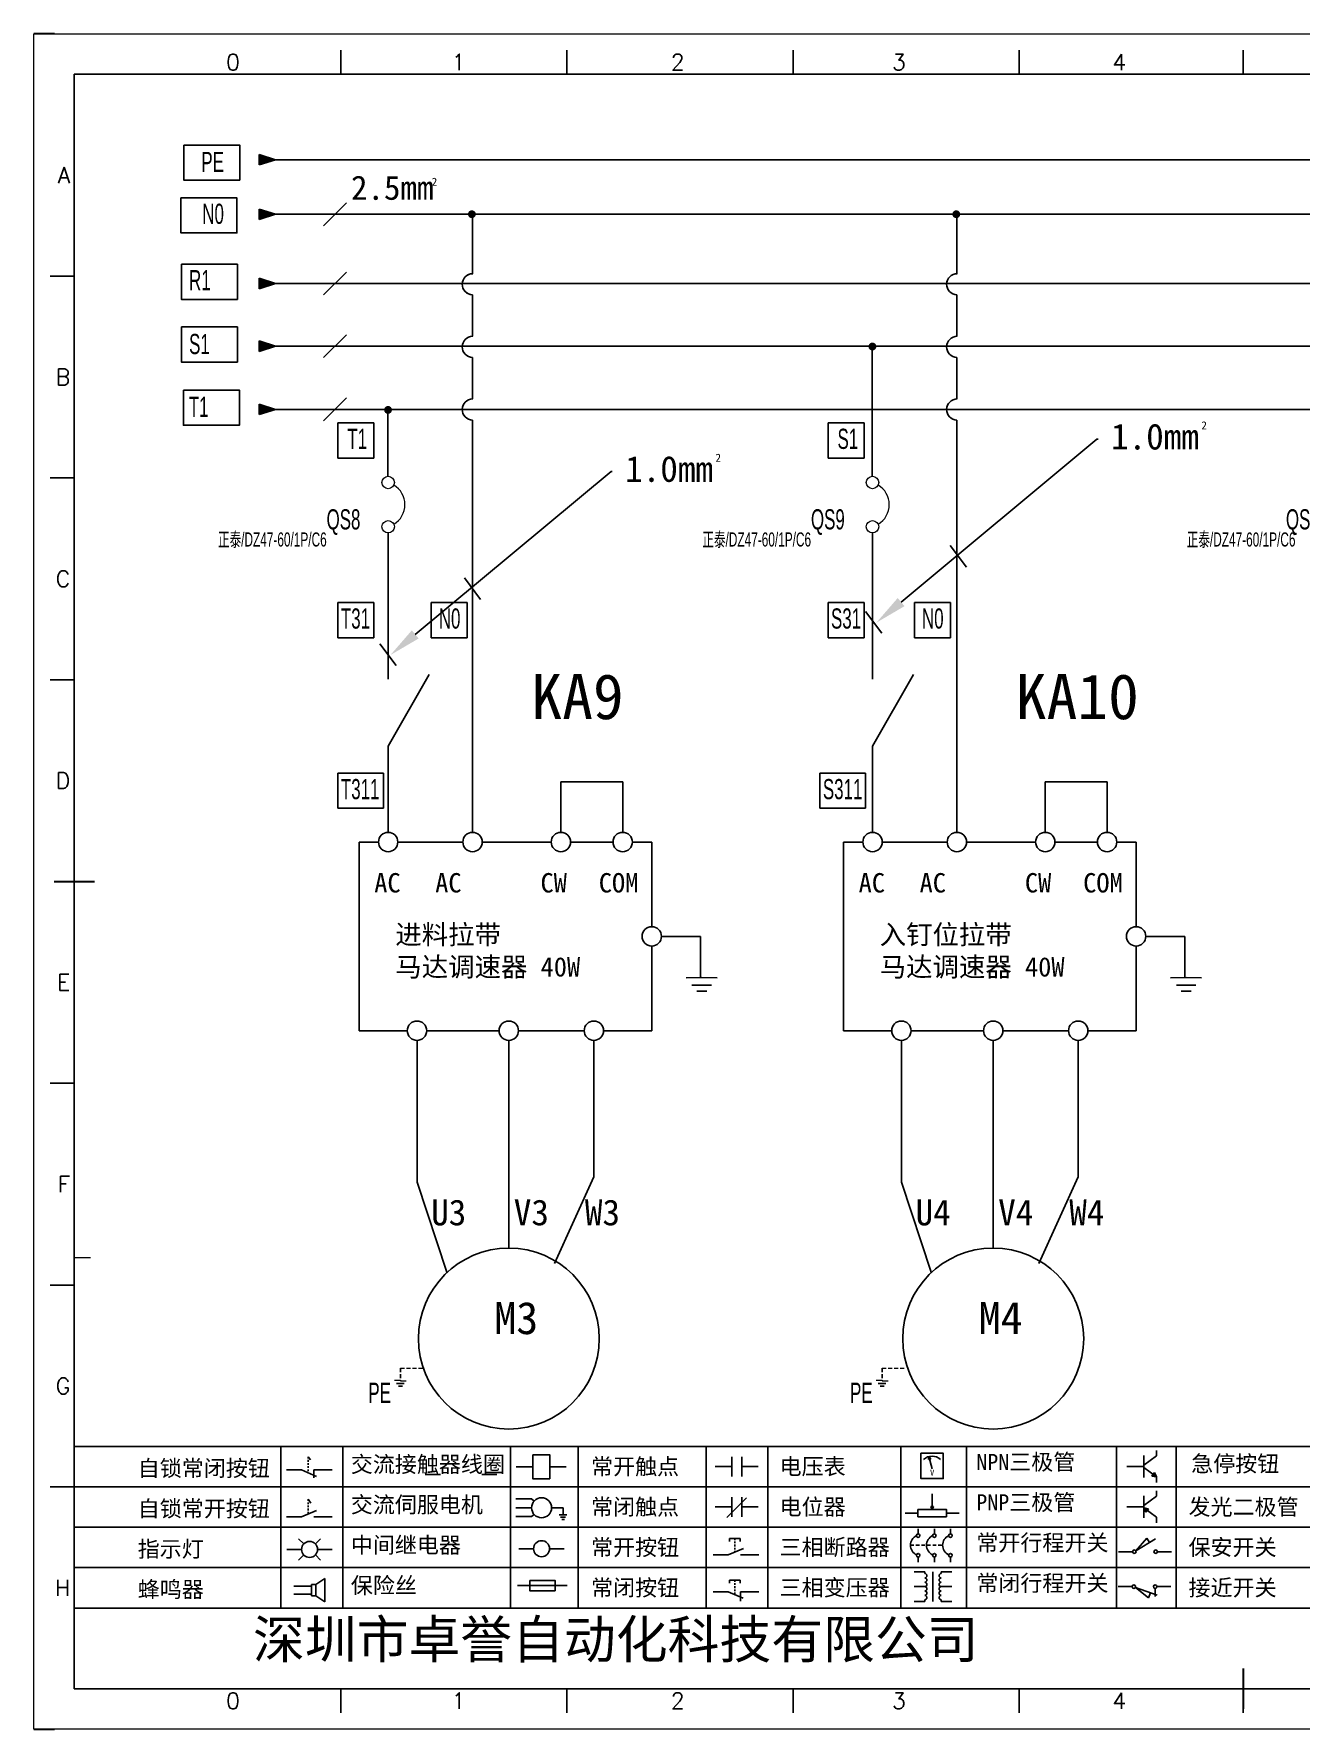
# Model space of a CAD drawing. Header units: millimetres. Extents: x 175 to 4940, y -2082 to 1907.
# Drawn here: x 1312.4 to 1469.4, y 660.5 to 870.5 of the extents above; entities that cross this region are included whole.
import ezdxf
from ezdxf import colors
from ezdxf.entities.mleader import LeaderData, LeaderLine
from ezdxf.enums import TextEntityAlignment as Align
from ezdxf.lldxf.tags import DXFTag
from ezdxf.math import Vec2, Vec3

# ---------------------------------------------------------------- set-up
doc = ezdxf.new("R2010")
doc.units = ezdxf.units.MM
doc.linetypes.add('DASHED', pattern=[0.75, 0.5, -0.25])
doc.layers.add('AE_BOR', color=1, linetype='Continuous')
doc.layers.add('MISC', color=2, linetype='Continuous')
doc.layers.add('Dimension', color=3, linetype='Continuous', lineweight=13)
doc.styles.get("Standard").update_dxf_attribs({"font": ''})
doc.styles.add('WD', font='romans.shx', dxfattribs={"width": 0.8, "bigfont": 'gbcbig.shx'})
doc.styles.add('样式 8', font='arial.ttf', dxfattribs={"width": 0.6, "height": 2.5})
doc.styles.add('汉字', font='')
doc.styles.get('Standard').set_extended_font_data('SimSun')
doc.styles.get('汉字').set_extended_font_data('新宋体')
tags = doc.linetypes.add('HIDDEN2', pattern=[4.7625, 3.175, -1.5875]).pattern_tags.tags
tags[6:7] = [DXFTag(74, 4), DXFTag(75, 0), DXFTag(340, '0'), DXFTag(46, 1.0), DXFTag(50, 0.0), DXFTag(44, 0.0), DXFTag(45, 0.0)]
tags[4:5] = [DXFTag(74, 4), DXFTag(75, 0), DXFTag(340, '0'), DXFTag(46, 1.0), DXFTag(50, 0.0), DXFTag(44, 0.0), DXFTag(45, 0.0)]

# ---------------------------------------------------------------- blocks, each defined once
blk = doc.blocks.new('*U4')
at = {"linetype": 'ByBlock'}
for p, q in [((-1909.23, -780.45), (-1909.23, -780.67)), ((-1909.23, -780.45), (-1908.92, -780.84)), ((-1909.23, -780.84), (-1909.23, -781.05)), ((-1911.92, -782.07), (-1910.06, -782.07)), ((-1910.06, -782.07), (-1908.18, -782.88)), ((-1909.23, -781.23), (-1909.23, -781.44)), ((-1909.23, -781.61), (-1909.23, -781.83)), ((-1909.23, -782), (-1909.23, -782.21)), ((-1909.23, -782.38), (-1909.23, -782.43)), ((-1908.52, -783.07), (-1908.52, -782.07)), ((-1906.25, -782.07), (-1908.52, -782.07))]:
    blk.add_line(p, q, dxfattribs=at)
blk = doc.blocks.new('*U6')
at = {"linetype": 'ByBlock'}
for p, q in [((-1908.88, -791.17), (-1909.23, -790.71)), ((-1909.23, -790.71), (-1909.23, -790.92)), ((-1909.23, -791.09), (-1909.23, -791.31)), ((-1909.23, -791.48), (-1909.23, -791.69)), ((-1911.92, -792.89), (-1910.06, -792.89)), ((-1910.06, -792.89), (-1908.18, -792.08)), ((-1909.23, -791.86), (-1909.23, -792.08)), ((-1909.23, -792.25), (-1909.23, -792.47)), ((-1906.25, -792.89), (-1908.52, -792.89))]:
    blk.add_line(p, q, dxfattribs=at)
blk = doc.blocks.new('蜂鸣器')
at = {"linetype": 'ByBlock'}
for p, q in [((-1907.17, -795.53), (-1908.25, -796.26)), ((-1907.17, -795.53), (-1907.17, -798.41)), ((-1908.8, -796.48), (-1911.01, -796.48)), ((-1908.8, -797.46), (-1911.01, -797.46)), ((-1908.25, -796.26), (-1908.8, -796.26)), ((-1908.8, -797.68), (-1908.8, -796.26)), ((-1908.25, -797.68), (-1908.8, -797.68)), ((-1908.25, -797.68), (-1908.25, -796.26)), ((-1907.17, -798.41), (-1908.25, -797.68))]:
    blk.add_line(p, q, dxfattribs=at)
blk = doc.blocks.new('指示灯')
at = {"linetype": 'ByBlock'}
for p, q in [((-1854.25, -776.92), (-1856.06, -776.92)), ((-1854.62, -775.59), (-1853.97, -776.23)), ((-1851.9, -775.59), (-1852.54, -776.23)), ((-1852.26, -776.92), (-1850.45, -776.92)), ((-1854.62, -778.25), (-1853.97, -777.61)), ((-1851.9, -778.25), (-1852.54, -777.61))]:
    blk.add_line(p, q, dxfattribs=at)
blk.add_circle((-1853.26, -776.92), 0.992, dxfattribs=at)
blk = doc.blocks.new('交流接触器线圈')
at = {"linetype": 'ByBlock'}
for p, q in [((-1880.82, -781.77), (-1882.87, -781.77)), ((-1878.72, -781.77), (-1876.67, -781.77))]:
    blk.add_line(p, q, dxfattribs=at)
blk.add_lwpolyline([(-1880.82, -780.28), (-1878.72, -780.28), (-1878.72, -783.26), (-1880.82, -783.26)], close=True, dxfattribs=at)
blk = doc.blocks.new('交流伺服电机')
at = {"linetype": 'ByBlock'}
for p, q in [((-1880.97, -785.75), (-1882.94, -785.75)), ((-1880.97, -786.85), (-1882.94, -786.85)), ((-1880.97, -785.75), (-1880.65, -786.03)), ((-1878.49, -786.85), (-1877.07, -786.85)), ((-1877.07, -786.85), (-1877.07, -787.72)), ((-1880.97, -787.94), (-1882.94, -787.94)), ((-1880.97, -787.94), (-1880.65, -787.67)), ((-1877.54, -787.72), (-1876.59, -787.72)), ((-1877.38, -788.01), (-1876.75, -788.01)), ((-1877.23, -788.29), (-1876.9, -788.29))]:
    blk.add_line(p, q, dxfattribs=at)
blk.add_circle((-1879.73, -786.85), 1.24, dxfattribs=at)
blk = doc.blocks.new('中间继电器')
at = {"linetype": 'ByBlock'}
for p, q in [((-1880.72, -791.92), (-1882.54, -791.92)), ((-1878.74, -791.92), (-1876.92, -791.92))]:
    blk.add_line(p, q, dxfattribs=at)
blk.add_circle((-1879.73, -791.92), 0.992, dxfattribs=at)
blk = doc.blocks.new('保险丝')
at = {"linetype": 'ByBlock'}
blk.add_line((-1882.72, -796.49), (-1876.55, -796.49), dxfattribs=at)
blk.add_lwpolyline([(-1881.2, -795.86), (-1878.06, -795.86), (-1878.06, -797.12), (-1881.2, -797.12)], close=True, dxfattribs=at)
blk = doc.blocks.new('常开按钮')
at = {"linetype": 'ByBlock'}
for p, q in [((-1910.06, -787.73), (-1908.18, -786.93)), ((-1909.9, -785.68), (-1908.56, -785.68)), ((-1909.9, -785.68), (-1909.9, -786.07)), ((-1909.23, -785.68), (-1909.23, -785.89)), ((-1909.23, -786.06), (-1909.23, -786.28)), ((-1909.23, -786.45), (-1909.23, -786.67)), ((-1909.23, -786.84), (-1909.23, -787.05)), ((-1909.23, -787.22), (-1909.23, -787.38)), ((-1908.56, -785.68), (-1908.56, -786.07)), ((-1911.92, -787.73), (-1910.06, -787.73)), ((-1906.25, -787.73), (-1908.52, -787.73))]:
    blk.add_line(p, q, dxfattribs=at)
blk = doc.blocks.new('常开触点')
at = {"linetype": 'ByBlock'}
for p, q in [((-1853.82, -782.99), (-1853.82, -780.56)), ((-1852.6, -782.99), (-1852.6, -780.56)), ((-1853.82, -781.77), (-1855.88, -781.77)), ((-1852.6, -781.77), (-1850.55, -781.77))]:
    blk.add_line(p, q, dxfattribs=at)
blk = doc.blocks.new('常闭触点')
at = {"linetype": 'ByBlock'}
for p, q in [((-1853.82, -786.77), (-1855.88, -786.77)), ((-1852.01, -785.66), (-1854.43, -788.1)), ((-1853.82, -787.99), (-1853.82, -785.56)), ((-1852.6, -787.99), (-1852.6, -785.56)), ((-1852.6, -786.77), (-1850.55, -786.77))]:
    blk.add_line(p, q, dxfattribs=at)
blk = doc.blocks.new('常闭按钮')
at = {"linetype": 'ByBlock'}
for p, q in [((-1854.11, -790.83), (-1852.77, -790.83)), ((-1854.11, -790.83), (-1854.11, -791.22)), ((-1853.44, -790.83), (-1853.44, -791.04)), ((-1853.44, -791.21), (-1853.44, -791.43)), ((-1853.44, -791.6), (-1853.44, -791.82)), ((-1852.77, -790.83), (-1852.77, -791.22)), ((-1856.13, -792.28), (-1854.28, -792.28)), ((-1854.28, -792.28), (-1852.4, -793.09)), ((-1853.44, -791.99), (-1853.44, -792.2)), ((-1853.44, -792.37), (-1853.44, -792.53)), ((-1850.47, -792.28), (-1852.73, -792.28)), ((-1852.73, -792.28), (-1852.73, -793.43))]:
    blk.add_line(p, q, dxfattribs=at)
blk = doc.blocks.new('电压表')
at = {"linetype": 'ByBlock'}
for p, q in [((-1814.84, -780.75), (-1814.91, -781.13)), ((-1814.6, -781.05), (-1814.91, -781.13)), ((-1814.84, -780.75), (-1814.46, -782.26)), ((-1814.84, -780.75), (-1814.6, -781.05))]:
    blk.add_line(p, q, dxfattribs=at)
blk.add_lwpolyline([(-1815.84, -780.34), (-1813.07, -780.34), (-1813.07, -783.49), (-1815.84, -783.49)], close=True, dxfattribs=at)
blk.add_arc((-1814.46, -782.26), 1.56, 46.8313, 133.1687, dxfattribs=at)
at = {"linetype": 'ByBlock', "insert": (-1814.7, -782.39), "char_height": 0.75, "width": 0.6768, "attachment_point": 1}
blk.add_mtext('V', dxfattribs=at)
blk = doc.blocks.new('电位器')
at = {"linetype": 'ByBlock'}
for p, q in [((-1814.45, -787.3), (-1814.45, -785.39)), ((-1814.45, -787.3), (-1814.62, -786.96)), ((-1814.62, -786.96), (-1814.27, -786.96)), ((-1814.45, -787.3), (-1814.27, -786.96)), ((-1816.21, -787.75), (-1817.79, -787.75)), ((-1812.68, -787.75), (-1811.1, -787.75))]:
    blk.add_line(p, q, dxfattribs=at)
blk.add_lwpolyline([(-1816.21, -787.3), (-1812.68, -787.3), (-1812.68, -788.2), (-1816.21, -788.2)], close=True, dxfattribs=at)
blk = doc.blocks.new('三相断路器')
at = {"linetype": 'ByBlock'}
for p, q in [((-1816.17, -790.33), (-1816.17, -789.7)), ((-1814.17, -790.33), (-1814.17, -789.7)), ((-1812.18, -790.33), (-1812.18, -789.7)), ((-1817.14, -791.74), (-1816.72, -791.74)), ((-1816.45, -791.74), (-1816.03, -791.74)), ((-1816.17, -793.19), (-1816.17, -793.83)), ((-1815.76, -791.74), (-1815.34, -791.74)), ((-1815.07, -791.74), (-1814.65, -791.74)), ((-1814.38, -791.74), (-1813.96, -791.74)), ((-1814.17, -793.19), (-1814.17, -793.83)), ((-1813.69, -791.74), (-1813.27, -791.74)), ((-1812.18, -793.19), (-1812.18, -793.83))]:
    blk.add_line(p, q, dxfattribs=at)
for centre in [(-1816.17, -790.55), (-1814.17, -790.55), (-1812.18, -790.55), (-1816.17, -792.98), (-1814.17, -792.98), (-1812.18, -792.98)]:
    blk.add_circle(centre, 0.219, dxfattribs=at)
for centre in [(-1815.81, -791.74), (-1813.82, -791.74), (-1811.83, -791.74)]:
    blk.add_arc(centre, 1.32, 115.5791, 244.4209, dxfattribs=at)
blk = doc.blocks.new('三相变压器')
at = {"linetype": 'ByBlock'}
for p, q in [((-1816.69, -795.03), (-1815.37, -795.03)), ((-1815.37, -795.03), (-1815.37, -795.24)), ((-1814.34, -798.7), (-1814.34, -795.04)), ((-1812, -795.03), (-1813.32, -795.03)), ((-1813.32, -795.03), (-1813.32, -795.24)), ((-1816.69, -796.87), (-1815.37, -796.87)), ((-1812, -796.87), (-1813.32, -796.87)), ((-1816.69, -798.71), (-1815.37, -798.71)), ((-1815.37, -798.71), (-1815.37, -798.5)), ((-1813.32, -798.71), (-1813.32, -798.5)), ((-1812, -798.71), (-1813.32, -798.71))]:
    blk.add_line(p, q, dxfattribs=at)
for centre, start, end in [((-1815.37, -795.51), 270, 90), ((-1815.37, -796.06), 270, 90), ((-1813.32, -795.51), 90, 270), ((-1813.32, -796.06), 90, 270), ((-1815.37, -796.6), 270, 90), ((-1815.37, -797.14), 270, 90), ((-1815.37, -797.68), 270, 90), ((-1815.37, -798.23), 270, 90), ((-1813.32, -796.6), 90, 270), ((-1813.32, -797.14), 90, 270), ((-1813.32, -797.68), 90, 270), ((-1813.32, -798.23), 90, 270)]:
    blk.add_arc(centre, 0.271, start, end, dxfattribs=at)
blk = doc.blocks.new('NPN三极管')
at = {"linetype": 'ByBlock'}
for p, q in [((-1785.73, -780.61), (-1785.73, -783.32)), ((-1785.73, -781.82), (-1784.15, -780.66)), ((-1784.15, -780.66), (-1784.15, -779.98)), ((-1785.73, -781.97), (-1787.81, -781.97)), ((-1785.73, -782.11), (-1784.15, -783.27)), ((-1784.41, -782.73), (-1784.74, -783.18)), ((-1784.15, -783.27), (-1784.74, -783.18)), ((-1784.15, -783.27), (-1784.41, -782.73)), ((-1784.15, -783.27), (-1784.15, -783.96))]:
    blk.add_line(p, q, dxfattribs=at)
blk = doc.blocks.new('PNP三极管')
at = {"linetype": 'ByBlock'}
for p, q in [((-1784.9, -785.38), (-1784.9, -788.09)), ((-1783.32, -785.43), (-1783.32, -784.75)), ((-1784.9, -786.74), (-1786.98, -786.74)), ((-1784.9, -786.59), (-1783.32, -785.43)), ((-1784.9, -786.88), (-1783.32, -788.04)), ((-1784.9, -786.88), (-1784.31, -786.97)), ((-1784.9, -786.88), (-1784.64, -787.42)), ((-1784.31, -786.97), (-1784.64, -787.42)), ((-1783.32, -788.04), (-1783.32, -788.73))]:
    blk.add_line(p, q, dxfattribs=at)
blk = doc.blocks.new('常开行程开关')
at = {"linetype": 'ByBlock'}
for p, q in [((-1785.89, -792.17), (-1784.52, -790.62)), ((-1785.89, -792.17), (-1783.43, -790.72)), ((-1784.52, -790.62), (-1784.19, -791.17)), ((-1786.29, -792.3), (-1788.01, -792.3)), ((-1781.48, -792.3), (-1783.21, -792.3))]:
    blk.add_line(p, q, dxfattribs=at)
for centre in [(-1786.07, -792.3), (-1783.42, -792.3)]:
    blk.add_circle(centre, 0.219, dxfattribs=at)
blk = doc.blocks.new('常闭行程开关')
at = {"linetype": 'ByBlock'}
for p, q in [((-1786.34, -796.62), (-1788.07, -796.62)), ((-1785.93, -796.72), (-1783.25, -797.7)), ((-1785.93, -796.72), (-1784.3, -798)), ((-1784.3, -798), (-1784.08, -797.4)), ((-1783.48, -796.84), (-1783.48, -797.85)), ((-1781.54, -796.62), (-1783.26, -796.62))]:
    blk.add_line(p, q, dxfattribs=at)
for centre in [(-1786.12, -796.62), (-1783.48, -796.62)]:
    blk.add_circle(centre, 0.219, dxfattribs=at)

msp = doc.modelspace()

# ---------------------------------------------------------------- hatches: boundary and pattern name
for points in [[(1342.338, 848.204), (1340.295, 848.858), (1340.295, 847.549)], [(1342.338, 839.638), (1340.295, 840.293), (1340.295, 838.983)], [(1342.338, 831.876), (1340.295, 832.531), (1340.295, 831.221)], [(1342.338, 824.041), (1340.295, 824.696), (1340.295, 823.387)]]:
    msp.add_hatch(color=256).paths.add_polyline_path(points)
h = msp.add_hatch(color=256)
edge = h.paths.add_edge_path()
edge.add_arc((1366.662, 848.212), 0.491, 0, 360)
h = msp.add_hatch(color=256)
edge = h.paths.add_edge_path()
edge.add_arc((1366.662, 848.212), 0.491, 0, 360)
h = msp.add_hatch(color=256)
edge = h.paths.add_edge_path()
edge.add_arc((1366.662, 848.212), 0.491, 0, 360)
h = msp.add_hatch(color=256)
edge = h.paths.add_edge_path()
edge.add_arc((1366.662, 848.212), 0.491, 0, 360)
h = msp.add_hatch(color=256)
edge = h.paths.add_edge_path()
edge.add_arc((1366.662, 848.212), 0.491, 0, 360)
h = msp.add_hatch(color=256)
edge = h.paths.add_edge_path()
edge.add_arc((1366.662, 848.212), 0.491, 0, 360)
h = msp.add_hatch(color=256)
edge = h.paths.add_edge_path()
edge.add_arc((1366.662, 848.212), 0.491, 0, 360)
h = msp.add_hatch(color=256)
edge = h.paths.add_edge_path()
edge.add_arc((1366.662, 848.212), 0.491, 0, 360)
h = msp.add_hatch(color=256)
edge = h.paths.add_edge_path()
edge.add_arc((1366.662, 848.212), 0.491, 0, 360)
h = msp.add_hatch(color=256)
edge = h.paths.add_edge_path()
edge.add_arc((1366.662, 848.212), 0.491, 0, 360)
h = msp.add_hatch(color=256)
edge = h.paths.add_edge_path()
edge.add_arc((1366.662, 848.212), 0.491, 0, 360)
h = msp.add_hatch(color=256)
edge = h.paths.add_edge_path()
edge.add_arc((1366.662, 848.212), 0.491, 0, 360)
h = msp.add_hatch(color=256)
edge = h.paths.add_edge_path()
edge.add_arc((1366.662, 848.212), 0.491, 0, 360)
h = msp.add_hatch(color=256)
edge = h.paths.add_edge_path()
edge.add_arc((1366.662, 848.212), 0.491, 0, 360)
h = msp.add_hatch(color=256)
edge = h.paths.add_edge_path()
edge.add_arc((1366.662, 848.212), 0.491, 0, 360)
h = msp.add_hatch(color=256)
edge = h.paths.add_edge_path()
edge.add_arc((1366.662, 848.212), 0.491, 0, 360)
h = msp.add_hatch(color=256)
edge = h.paths.add_edge_path()
edge.add_arc((1426.662, 848.212), 0.491, 0, 360)
h = msp.add_hatch(color=256)
edge = h.paths.add_edge_path()
edge.add_arc((1426.662, 848.212), 0.491, 0, 360)
h = msp.add_hatch(color=256)
edge = h.paths.add_edge_path()
edge.add_arc((1426.662, 848.212), 0.491, 0, 360)
h = msp.add_hatch(color=256)
edge = h.paths.add_edge_path()
edge.add_arc((1426.662, 848.212), 0.491, 0, 360)
h = msp.add_hatch(color=256)
edge = h.paths.add_edge_path()
edge.add_arc((1426.662, 848.212), 0.491, 0, 360)
h = msp.add_hatch(color=256)
edge = h.paths.add_edge_path()
edge.add_arc((1426.662, 848.212), 0.491, 0, 360)
h = msp.add_hatch(color=256)
edge = h.paths.add_edge_path()
edge.add_arc((1426.662, 848.212), 0.491, 0, 360)
h = msp.add_hatch(color=256)
edge = h.paths.add_edge_path()
edge.add_arc((1426.662, 848.212), 0.491, 0, 360)
h = msp.add_hatch(color=256)
edge = h.paths.add_edge_path()
edge.add_arc((1426.662, 848.212), 0.491, 0, 360)
h = msp.add_hatch(color=256)
edge = h.paths.add_edge_path()
edge.add_arc((1426.662, 848.212), 0.491, 0, 360)
h = msp.add_hatch(color=256)
edge = h.paths.add_edge_path()
edge.add_arc((1426.662, 848.212), 0.491, 0, 360)
h = msp.add_hatch(color=256)
edge = h.paths.add_edge_path()
edge.add_arc((1426.662, 848.212), 0.491, 0, 360)
h = msp.add_hatch(color=256)
edge = h.paths.add_edge_path()
edge.add_arc((1426.662, 848.212), 0.491, 0, 360)
h = msp.add_hatch(color=256)
edge = h.paths.add_edge_path()
edge.add_arc((1426.662, 848.212), 0.491, 0, 360)
h = msp.add_hatch(color=256)
edge = h.paths.add_edge_path()
edge.add_arc((1426.662, 848.212), 0.491, 0, 360)
h = msp.add_hatch(color=256)
edge = h.paths.add_edge_path()
edge.add_arc((1426.662, 848.212), 0.491, 0, 360)
h = msp.add_hatch(color=256)
edge = h.paths.add_edge_path()
edge.add_arc((1416.275, 831.821), 0.491, 0, 360)
h = msp.add_hatch(color=256)
edge = h.paths.add_edge_path()
edge.add_arc((1416.275, 831.821), 0.491, 0, 360)
h = msp.add_hatch(color=256)
edge = h.paths.add_edge_path()
edge.add_arc((1416.275, 831.821), 0.491, 0, 360)
h = msp.add_hatch(color=256)
edge = h.paths.add_edge_path()
edge.add_arc((1416.275, 831.821), 0.491, 0, 360)
h = msp.add_hatch(color=256)
edge = h.paths.add_edge_path()
edge.add_arc((1416.275, 831.821), 0.491, 0, 360)
h = msp.add_hatch(color=256)
edge = h.paths.add_edge_path()
edge.add_arc((1416.275, 831.821), 0.491, 0, 360)
h = msp.add_hatch(color=256)
edge = h.paths.add_edge_path()
edge.add_arc((1416.275, 831.821), 0.491, 0, 360)
h = msp.add_hatch(color=256)
edge = h.paths.add_edge_path()
edge.add_arc((1416.275, 831.821), 0.491, 0, 360)
h = msp.add_hatch(color=256)
edge = h.paths.add_edge_path()
edge.add_arc((1416.275, 831.821), 0.491, 0, 360)
h = msp.add_hatch(color=256)
edge = h.paths.add_edge_path()
edge.add_arc((1416.275, 831.821), 0.491, 0, 360)
h = msp.add_hatch(color=256)
edge = h.paths.add_edge_path()
edge.add_arc((1416.275, 831.821), 0.491, 0, 360)
h = msp.add_hatch(color=256)
edge = h.paths.add_edge_path()
edge.add_arc((1416.275, 831.821), 0.491, 0, 360)
h = msp.add_hatch(color=256)
edge = h.paths.add_edge_path()
edge.add_arc((1416.275, 831.821), 0.491, 0, 360)
h = msp.add_hatch(color=256)
edge = h.paths.add_edge_path()
edge.add_arc((1416.275, 831.821), 0.491, 0, 360)
h = msp.add_hatch(color=256)
edge = h.paths.add_edge_path()
edge.add_arc((1416.275, 831.821), 0.491, 0, 360)
h = msp.add_hatch(color=256)
edge = h.paths.add_edge_path()
edge.add_arc((1416.275, 831.821), 0.491, 0, 360)
h = msp.add_hatch(color=256)
edge = h.paths.add_edge_path()
edge.add_arc((1356.275, 823.972), 0.491, 0, 360)
h = msp.add_hatch(color=256)
edge = h.paths.add_edge_path()
edge.add_arc((1356.275, 823.972), 0.491, 0, 360)
h = msp.add_hatch(color=256)
edge = h.paths.add_edge_path()
edge.add_arc((1356.275, 823.972), 0.491, 0, 360)
h = msp.add_hatch(color=256)
edge = h.paths.add_edge_path()
edge.add_arc((1356.275, 823.972), 0.491, 0, 360)
h = msp.add_hatch(color=256)
edge = h.paths.add_edge_path()
edge.add_arc((1356.275, 823.972), 0.491, 0, 360)
h = msp.add_hatch(color=256)
edge = h.paths.add_edge_path()
edge.add_arc((1356.275, 823.972), 0.491, 0, 360)
h = msp.add_hatch(color=256)
edge = h.paths.add_edge_path()
edge.add_arc((1356.275, 823.972), 0.491, 0, 360)
h = msp.add_hatch(color=256)
edge = h.paths.add_edge_path()
edge.add_arc((1356.275, 823.972), 0.491, 0, 360)
h = msp.add_hatch(color=256)
edge = h.paths.add_edge_path()
edge.add_arc((1356.275, 823.972), 0.491, 0, 360)
h = msp.add_hatch(color=256)
edge = h.paths.add_edge_path()
edge.add_arc((1356.275, 823.972), 0.491, 0, 360)
h = msp.add_hatch(color=256)
edge = h.paths.add_edge_path()
edge.add_arc((1356.275, 823.972), 0.491, 0, 360)
h = msp.add_hatch(color=256)
edge = h.paths.add_edge_path()
edge.add_arc((1356.275, 823.972), 0.491, 0, 360)
h = msp.add_hatch(color=256)
edge = h.paths.add_edge_path()
edge.add_arc((1356.275, 823.972), 0.491, 0, 360)
h = msp.add_hatch(color=256)
edge = h.paths.add_edge_path()
edge.add_arc((1356.275, 823.972), 0.491, 0, 360)
h = msp.add_hatch(color=256)
edge = h.paths.add_edge_path()
edge.add_arc((1356.275, 823.972), 0.491, 0, 360)
h = msp.add_hatch(color=256)
edge = h.paths.add_edge_path()
edge.add_arc((1356.275, 823.972), 0.491, 0, 360)
at = {"layer": 'MISC'}
msp.add_hatch(color=256, dxfattribs=at).paths.add_polyline_path([(1342.338, 854.968), (1340.295, 855.623), (1340.295, 854.314)])

# ---------------------------------------------------------------- linework, layer by layer
for p, q in [((1604.413, 865.55), (1317.413, 865.55)), ((1317.413, 865.55), (1317.413, 665.55)), ((1342.338, 848.204), (1340.295, 848.858)), ((1340.295, 848.858), (1340.295, 847.549)), ((1342.338, 848.204), (1340.295, 847.549)), ((1342.338, 839.638), (1340.295, 840.293)), ((1340.295, 840.293), (1340.295, 838.983)), ((1342.338, 839.638), (1340.295, 838.983)), ((1342.338, 839.638), (1580.655, 839.638)), ((1342.338, 831.876), (1340.295, 832.531)), ((1340.295, 832.531), (1340.295, 831.221)), ((1342.338, 831.876), (1340.295, 831.221)), ((1342.338, 831.876), (1580.655, 831.876)), ((1342.338, 824.041), (1340.295, 824.696)), ((1340.295, 824.696), (1340.295, 823.387)), ((1342.338, 824.041), (1340.295, 823.387)), ((1342.338, 824.041), (1580.655, 824.041)), ((1361.377, 791.185), (1356.287, 782.303)), ((1421.377, 791.185), (1416.287, 782.303)), ((1394.977, 758.754), (1394.977, 753.637)), ((1454.977, 758.754), (1454.977, 753.637)), ((1393.218, 753.623), (1395.125, 753.637)), ((1395.125, 752.708), (1393.926, 752.708)), ((1395.147, 751.968), (1394.535, 751.968)), ((1397.033, 753.623), (1395.125, 753.637)), ((1395.125, 752.708), (1396.324, 752.708)), ((1395.147, 751.968), (1395.758, 751.968)), ((1453.218, 753.623), (1455.125, 753.637)), ((1455.125, 752.708), (1453.926, 752.708)), ((1455.147, 751.968), (1454.535, 751.968)), ((1457.033, 753.623), (1455.125, 753.637)), ((1455.125, 752.708), (1456.324, 752.708)), ((1455.147, 751.968), (1455.758, 751.968)), ((1381.771, 728.977), (1381.771, 745.868)), ((1441.771, 728.977), (1441.771, 745.868)), ((1371.237, 728.175), (1371.237, 720.04)), ((1431.237, 728.175), (1431.237, 720.04)), ((1371.237, 720.04), (1371.237, 720.04)), ((1431.237, 720.04), (1431.237, 720.04)), ((1362.766, 692.073), (1360.895, 692.073)), ((1369.766, 692.073), (1367.895, 692.073)), ((1322.443, 665.55), (1601.943, 665.55)), ((1443.21, 665.55), (1503.16, 665.55))]:
    msp.add_line(p, q)
at = {"color": 0}
msp.add_line((1580.655, 848.204), (1342.338, 848.204), dxfattribs=at)
at = {"lineweight": -3, "ltscale": 0.5}
for p, q in [((1366.74, 840.845), (1366.74, 848.204)), ((1426.74, 840.845), (1426.74, 848.204)), ((1366.74, 833.085), (1366.74, 838.238)), ((1426.74, 833.085), (1426.74, 838.238)), ((1416.252, 831.876), (1416.252, 815.743)), ((1366.74, 825.325), (1366.74, 830.478)), ((1426.74, 825.325), (1426.74, 830.478)), ((1356.252, 824.041), (1356.252, 817.05)), ((1356.252, 824.041), (1356.252, 817.05)), ((1356.252, 824.041), (1356.252, 817.05)), ((1356.252, 824.041), (1356.252, 815.743)), ((1416.252, 824.041), (1416.252, 817.05)), ((1416.252, 824.041), (1416.252, 817.05)), ((1416.252, 824.041), (1416.252, 817.05)), ((1366.74, 771.64), (1366.74, 822.718)), ((1426.74, 771.64), (1426.74, 822.718)), ((1356.288, 808.727), (1356.29, 790.599)), ((1416.288, 808.727), (1416.29, 790.599)), ((1356.291, 782.309), (1356.292, 771.64)), ((1416.291, 782.309), (1416.292, 771.64)), ((1377.69, 771.64), (1377.69, 777.892)), ((1377.69, 777.892), (1385.343, 777.892)), ((1385.343, 771.64), (1385.343, 777.892)), ((1437.69, 771.64), (1437.69, 777.892)), ((1437.69, 777.892), (1445.343, 777.892)), ((1445.343, 771.64), (1445.343, 777.892)), ((1352.691, 747.068), (1352.691, 770.44)), ((1352.691, 770.44), (1355.091, 770.44)), ((1361.964, 770.44), (1357.491, 770.44)), ((1361.964, 770.44), (1363.14, 770.44)), ((1363.14, 770.44), (1365.54, 770.44)), ((1370.037, 770.44), (1367.94, 770.44)), ((1370.037, 770.44), (1372.437, 770.44)), ((1376.49, 770.44), (1372.437, 770.44)), ((1380.09, 770.44), (1378.89, 770.44)), ((1384.143, 770.44), (1380.09, 770.44)), ((1387.743, 770.44), (1386.543, 770.44)), ((1388.943, 770.44), (1387.743, 770.44)), ((1388.943, 770.44), (1388.943, 759.954)), ((1412.691, 747.068), (1412.691, 770.44)), ((1412.691, 770.44), (1415.091, 770.44)), ((1421.964, 770.44), (1417.491, 770.44)), ((1421.964, 770.44), (1423.14, 770.44)), ((1423.14, 770.44), (1425.54, 770.44)), ((1430.037, 770.44), (1427.94, 770.44)), ((1430.037, 770.44), (1432.437, 770.44)), ((1436.49, 770.44), (1432.437, 770.44)), ((1440.09, 770.44), (1438.89, 770.44)), ((1444.143, 770.44), (1440.09, 770.44)), ((1447.743, 770.44), (1446.543, 770.44)), ((1448.943, 770.44), (1447.743, 770.44)), ((1448.943, 770.44), (1448.943, 759.954)), ((1390.143, 758.754), (1394.977, 758.754)), ((1450.143, 758.754), (1454.977, 758.754)), ((1388.943, 747.068), (1388.943, 757.554)), ((1448.943, 747.068), (1448.943, 757.554)), ((1352.691, 747.068), (1358.664, 747.068)), ((1359.864, 728.315), (1359.864, 745.868)), ((1361.064, 747.068), (1370.037, 747.068)), ((1371.237, 745.868), (1371.237, 728.175)), ((1372.437, 747.068), (1380.571, 747.068)), ((1382.971, 747.068), (1388.943, 747.068)), ((1412.691, 747.068), (1418.664, 747.068)), ((1419.864, 728.315), (1419.864, 745.868)), ((1421.064, 747.068), (1430.037, 747.068)), ((1431.237, 745.868), (1431.237, 728.175)), ((1432.437, 747.068), (1440.571, 747.068)), ((1442.971, 747.068), (1448.943, 747.068)), ((1381.771, 728.977), (1376.894, 718.223)), ((1441.771, 728.977), (1436.894, 718.223)), ((1359.864, 728.315), (1363.561, 717.151)), ((1419.864, 728.315), (1423.561, 717.151))]:
    msp.add_line(p, q, dxfattribs=at)
at = {"color": 1, "lineweight": -3}
for p, q in [((1350.075, 822.363), (1354.528, 822.363)), ((1350.075, 818.01), (1350.075, 822.363)), ((1410.785, 822.363), (1415.239, 822.363)), ((1410.785, 818.01), (1410.785, 822.363)), ((1354.528, 818.01), (1350.075, 818.01)), ((1415.239, 818.01), (1410.785, 818.01)), ((1350.075, 800.105), (1354.528, 800.105)), ((1350.075, 795.752), (1350.075, 800.105)), ((1361.632, 800.105), (1366.086, 800.105)), ((1361.632, 795.752), (1361.632, 800.105)), ((1410.785, 800.105), (1415.239, 800.105)), ((1410.785, 795.752), (1410.785, 800.105)), ((1421.483, 800.105), (1425.937, 800.105)), ((1421.483, 795.752), (1421.483, 800.105)), ((1354.528, 795.752), (1350.075, 795.752)), ((1366.086, 795.752), (1361.632, 795.752)), ((1415.239, 795.752), (1410.785, 795.752)), ((1425.937, 795.752), (1421.483, 795.752)), ((1350.075, 778.97), (1355.695, 778.97)), ((1350.075, 774.617), (1350.075, 778.97)), ((1409.78, 778.97), (1415.4, 778.97)), ((1409.78, 774.617), (1409.78, 778.97)), ((1355.695, 774.617), (1350.075, 774.617)), ((1415.4, 774.617), (1409.78, 774.617))]:
    msp.add_line(p, q, dxfattribs=at)
at = {"color": 1}
for p, q in [((1354.528, 822.363), (1354.528, 818.01)), ((1415.239, 822.363), (1415.239, 818.01)), ((1354.528, 800.105), (1354.528, 795.752)), ((1366.086, 800.105), (1366.086, 795.752)), ((1415.239, 800.105), (1415.239, 795.752)), ((1425.937, 800.105), (1425.937, 795.752)), ((1355.695, 778.97), (1355.695, 774.617)), ((1415.4, 778.97), (1415.4, 774.617))]:
    msp.add_line(p, q, dxfattribs=at)
at = {"color": 6, "linetype": 'HIDDEN2', "lineweight": -3, "ltscale": 0.5}
for p, q in [((1425.92, 807.169), (1427.935, 804.485)), ((1365.732, 803.162), (1367.748, 800.478)), ((1415.435, 799.015), (1417.45, 796.331)), ((1355.248, 795.008), (1357.263, 792.324))]:
    msp.add_line(p, q, dxfattribs=at)
at = {"lineweight": 9, "ltscale": 0.1}
for p, q in [((1317.413, 718.978), (1319.413, 718.978)), ((1413.748, 665.55), (1443.21, 665.55)), ((1441.853, 665.55), (1441.853, 665.55)), ((1441.853, 665.55), (1441.853, 665.55)), ((1441.853, 665.55), (1441.853, 665.55)), ((1441.853, 665.55), (1441.853, 665.55))]:
    msp.add_line(p, q, dxfattribs=at)
at = {"color": 2, "lineweight": 0}
for p, q in [((1357.802, 703.72), (1357.076, 703.72)), ((1357.813, 703.713), (1358.538, 703.713)), ((1417.473, 703.72), (1416.747, 703.72)), ((1417.484, 703.713), (1418.209, 703.713))]:
    msp.add_line(p, q, dxfattribs=at)
at = {"color": 2, "linetype": 'DASHED'}
for p, q in [((1357.802, 705.273), (1357.802, 703.72)), ((1417.473, 705.273), (1417.473, 703.72))]:
    msp.add_line(p, q, dxfattribs=at)
at = {"color": 2, "linetype": 'DASHED', "lineweight": 0}
for p, q in [((1357.802, 705.273), (1360.559, 705.273)), ((1417.473, 705.273), (1420.23, 705.273))]:
    msp.add_line(p, q, dxfattribs=at)
at = {"color": 2}
for p, q in [((1357.802, 703.345), (1357.318, 703.345)), ((1357.802, 703.047), (1357.555, 703.047)), ((1357.802, 703.345), (1358.285, 703.345)), ((1357.802, 703.047), (1358.048, 703.047)), ((1417.473, 703.345), (1416.989, 703.345)), ((1417.473, 703.047), (1417.226, 703.047)), ((1417.473, 703.345), (1417.956, 703.345)), ((1417.473, 703.047), (1417.719, 703.047))]:
    msp.add_line(p, q, dxfattribs=at)
at = {"linetype": 'ByBlock'}
for p, q in [((1604.413, 695.55), (1317.413, 695.55)), ((1604.413, 690.55), (1317.413, 690.55)), ((1604.413, 685.55), (1317.413, 685.55)), ((1604.413, 680.55), (1317.413, 680.55)), ((1604.413, 675.55), (1317.413, 675.55))]:
    msp.add_line(p, q, dxfattribs=at)
at = {"color": 0, "lineweight": -2}
for p, q in [((1342.993, 695.55), (1342.993, 675.55)), ((1350.669, 695.55), (1350.669, 675.55)), ((1371.459, 695.55), (1371.459, 675.55)), ((1379.813, 695.55), (1379.813, 675.55)), ((1395.667, 695.55), (1395.667, 675.55)), ((1403.316, 695.55), (1403.316, 675.55)), ((1419.808, 695.55), (1419.808, 675.55)), ((1427.91, 695.55), (1427.91, 675.55)), ((1446.529, 695.55), (1446.529, 675.55)), ((1453.889, 695.55), (1453.889, 675.55))]:
    msp.add_line(p, q, dxfattribs=at)
at = {"color": 0, "ltscale": 2}
msp.add_line((1413.748, 665.55), (1317.413, 665.55), dxfattribs=at)
at = {"color": 1, "lineweight": -3}
for points in [[(1330.961, 856.783), (1337.902, 856.783), (1337.902, 852.431), (1330.961, 852.431)], [(1330.619, 850.24), (1337.56, 850.24), (1337.56, 845.887), (1330.619, 845.887)], [(1330.68, 842.016), (1337.621, 842.016), (1337.621, 837.663), (1330.68, 837.663)], [(1330.68, 834.254), (1337.621, 834.254), (1337.621, 829.901), (1330.68, 829.901)], [(1330.935, 826.419), (1337.875, 826.419), (1337.875, 822.067), (1330.935, 822.067)]]:
    msp.add_lwpolyline(points, close=True, dxfattribs=at)
at = {"lineweight": 0}
for centre in [(1356.286, 814.973), (1416.286, 814.973), (1356.286, 809.497), (1416.286, 809.497)]:
    msp.add_circle(centre, 0.77, dxfattribs=at)
at = {"lineweight": -3, "ltscale": 0.5}
for centre in [(1356.291, 770.44), (1366.74, 770.44), (1377.69, 770.44), (1385.343, 770.44), (1416.291, 770.44), (1426.74, 770.44), (1437.69, 770.44), (1445.343, 770.44), (1388.943, 758.754), (1448.943, 758.754), (1359.864, 747.068), (1371.237, 747.068), (1381.771, 747.068), (1419.864, 747.068), (1431.237, 747.068), (1441.771, 747.068)]:
    msp.add_circle(centre, 1.2, dxfattribs=at)
for centre in [(1371.237, 708.924), (1431.237, 708.924)]:
    msp.add_circle(centre, 11.206)
at = {"lineweight": -3}
for centre, end in [((1366.767, 839.541), 268.31136), ((1366.767, 839.541), 268.31136), ((1366.767, 839.541), 268.31136), ((1366.767, 839.541), 268.31136), ((1366.767, 839.541), 268.31136), ((1366.767, 839.541), 268.31136), ((1366.767, 839.541), 268.31136), ((1366.767, 839.541), 268.31136), ((1366.767, 839.541), 268.31136), ((1366.767, 839.541), 268.31136), ((1366.767, 839.541), 268.31136), ((1366.767, 839.541), 268.31136), ((1366.767, 839.541), 268.31136), ((1366.767, 839.541), 268.31136), ((1366.767, 839.541), 268.31136), ((1366.767, 839.541), 268.80955), ((1426.767, 839.541), 268.31136), ((1426.767, 839.541), 268.31136), ((1426.767, 839.541), 268.31136), ((1426.767, 839.541), 268.31136), ((1426.767, 839.541), 268.31136), ((1426.767, 839.541), 268.31136), ((1426.767, 839.541), 268.31136), ((1426.767, 839.541), 268.31136), ((1426.767, 839.541), 268.31136), ((1426.767, 839.541), 268.31136), ((1426.767, 839.541), 268.31136), ((1426.767, 839.541), 268.31136), ((1426.767, 839.541), 268.31136), ((1426.767, 839.541), 268.31136), ((1426.767, 839.541), 268.31136), ((1426.767, 839.541), 268.80955), ((1366.767, 831.781), 268.80955), ((1426.767, 831.781), 268.80955), ((1366.767, 824.021), 268.80955), ((1426.767, 824.021), 268.80955)]:
    msp.add_arc(centre, 1.304, 89.97329, end, dxfattribs=at)
at = {"lineweight": 0}
for centre in [(1355.521, 812.235), (1415.521, 812.235)]:
    msp.add_arc(centre, 2.843, 301.18201, 58.81799, dxfattribs=at)
at = {"layer": 'AE_BOR', "lineweight": 30}
for p, q in [((1314.943, 870.55), (1312.41, 870.55)), ((1312.41, 660.55), (1314.943, 660.55))]:
    msp.add_line(p, q, dxfattribs=at)
at = {"layer": 'AE_BOR', "color": 1, "lineweight": 15}
for p, q in [((1312.41, 870.55), (1609.41, 870.55)), ((1312.41, 660.55), (1312.41, 870.55)), ((1609.41, 660.55), (1312.41, 660.55))]:
    msp.add_line(p, q, dxfattribs=at)
at = {"layer": 'AE_BOR'}
for p, q in [((1350.443, 865.55), (1350.443, 868.55)), ((1378.443, 865.55), (1378.443, 868.55)), ((1406.443, 865.55), (1406.443, 868.55)), ((1434.443, 865.55), (1434.443, 868.55)), ((1462.193, 865.55), (1462.193, 868.55)), ((1317.413, 840.55), (1314.413, 840.55)), ((1317.413, 815.55), (1314.413, 815.55)), ((1317.413, 790.55), (1314.413, 790.55)), ((1317.413, 740.55), (1314.413, 740.55)), ((1317.413, 715.55), (1314.413, 715.55)), ((1317.413, 690.55), (1314.413, 690.55)), ((1350.443, 665.55), (1350.443, 662.55)), ((1378.443, 665.55), (1378.443, 662.55)), ((1406.443, 665.55), (1406.443, 662.55)), ((1434.443, 665.55), (1434.443, 662.55)), ((1462.193, 665.55), (1462.193, 662.55))]:
    msp.add_line(p, q, dxfattribs=at)
at = {"layer": 'AE_BOR', "color": 2, "lineweight": 30}
for p, q in [((1314.913, 765.55), (1319.913, 765.55)), ((1462.193, 668.05), (1462.193, 663.05)), ((1462.193, 665.55), (1462.193, 663.05))]:
    msp.add_line(p, q, dxfattribs=at)
at = {"layer": 'Dimension', "lineweight": 0}
for p, q in [((1348.285, 846.789), (1351.113, 849.618)), ((1348.285, 838.224), (1351.113, 841.052)), ((1348.285, 830.462), (1351.113, 833.29)), ((1348.285, 822.627), (1351.113, 825.456))]:
    msp.add_line(p, q, dxfattribs=at)
at = {"layer": 'MISC'}
for p, q in [((1342.338, 854.968), (1340.295, 855.623)), ((1340.295, 855.623), (1340.295, 854.314)), ((1342.338, 854.968), (1340.295, 854.314)), ((1342.338, 854.968), (1580.655, 854.968))]:
    msp.add_line(p, q, dxfattribs=at)

# ---------------------------------------------------------------- block references
at = {"linetype": 'ByBlock'}
for name, p in [('*U4', (3255.602, 1474.727)), ('交流接触器线圈', (3255.026, 1474.818)), ('常开触点', (3252.68, 1474.847)), ('电压表', (3238.119, 1475.065)), ('NPN三极管', (3235.607, 1475.052)), ('*U6', (3255.602, 1479.727)), ('交流伺服电机', (3255.026, 1474.818)), ('常闭触点', (3252.68, 1474.847)), ('电位器', (3238.119, 1475.065)), ('PNP三极管', (3234.782, 1474.823)), ('三相断路器', (3238.119, 1475.065)), ('指示灯', (3199.816, 1459.727)), ('中间继电器', (3255.026, 1474.818)), ('常开按钮', (3308.466, 1469.847)), ('常开行程开关', (3234.782, 1474.823)), ('蜂鸣器', (3255.602, 1474.727)), ('保险丝', (3255.026, 1474.818)), ('常闭按钮', (3252.68, 1469.847)), ('三相变压器', (3238.119, 1475.065)), ('常闭行程开关', (3234.782, 1474.823))]:
    msp.add_blockref(name, p, dxfattribs=at)

# ---------------------------------------------------------------- texts
at = {"color": 0, "lineweight": -2}
for s, width, insert, char_height, attachment_point in [('2.5mm', 10.88784, (1361.896, 853), 3, 3), ('2', 1.08532, (1361.685, 852.735), 1, 1), ('2', 1.08532, (1457.023, 822.553), 1, 1), ('2', 1.08532, (1396.836, 818.545), 1, 1)]:
    msp.add_mtext_dynamic_manual_height_columns(s, width=width, gutter_width=23.532, heights=[0], dxfattribs=dict(at, insert=insert, char_height=char_height, attachment_point=attachment_point))
at = {"char_height": 2.5, "width": 4.96666, "attachment_point": 1, "style": '样式 8'}
for s, insert in [('N0', (1333.268, 849.515)), ('R1', (1331.626, 841.291)), ('S1', (1331.632, 833.384)), ('T1', (1331.601, 825.611)), ('T1', (1351.24, 821.638)), ('S1', (1411.951, 821.638)), ('T31', (1350.434, 799.38)), ('N0', (1362.563, 799.38)), ('S31', (1411.145, 799.38)), ('N0', (1422.414, 799.38)), ('T311', (1350.434, 778.245)), ('S311', (1410.14, 778.245))]:
    msp.add_mtext(s, dxfattribs=dict(at, insert=insert))
at = {"attachment_point": 1}
for s, insert, char_height, width in [('KA9', (1374.041, 791.262), 5.6, 22.04493), ('KA10', (1434.041, 791.262), 5.6, 22.04493), ('AC', (1354.569, 766.59), 2.4, 13.95087), ('AC', (1362.119, 766.59), 2.4, 13.95087), ('CW', (1375.165, 766.59), 2.4, 13.95087), ('COM', (1382.382, 766.59), 2.4, 13.95087), ('AC', (1414.569, 766.59), 2.4, 13.95087), ('AC', (1422.119, 766.59), 2.4, 13.95087), ('CW', (1435.165, 766.59), 2.4, 13.95087), ('COM', (1442.382, 766.59), 2.4, 13.95087), ('U3', (1361.617, 726.156), 3.2, 6.261), ('V3', (1371.853, 726.156), 3.2, 6.261), ('W3', (1380.658, 726.156), 3.2, 6.261), ('U4', (1421.617, 726.156), 3.2, 6.261), ('V4', (1431.853, 726.156), 3.2, 6.261), ('W4', (1440.658, 726.156), 3.2, 6.261), ('{\\fFangSong|b0|i0|c134|p49;M3}', (1369.444, 713.474), 3.9936, 13.63877), ('{\\fFangSong|b0|i0|c134|p49;M4}', (1429.444, 713.474), 3.9936, 13.63877)]:
    msp.add_mtext(s, dxfattribs=dict(at, insert=insert, char_height=char_height, width=width))
at = {"lineweight": -3, "ltscale": 0.5, "char_height": 2.4, "attachment_point": 1}
for s, insert in [('进料拉带\\P马达调速器 40W', (1357.174, 760.178)), ('入钉位拉带\\P马达调速器 40W', (1417.174, 760.178))]:
    msp.add_mtext_dynamic_manual_height_columns(s, width=52.16097, gutter_width=20, heights=[15.15], dxfattribs=dict(at, insert=insert))
at = {"char_height": 2, "attachment_point": 1, "style": '汉字'}
for s, insert in [('{\\fKaiTi_GB2312|b0|i0|c134|p49;自锁常闭按钮}', (1325.269, 693.864)), ('{\\fKaiTi_GB2312|b0|i0|c134|p49;交流接触器线圈}', (1351.664, 694.358)), ('{\\fKaiTi_GB2312|b0|i0|c134|p49;常开触点}', (1381.417, 694.071)), ('{\\fKaiTi_GB2312|b0|i0|c134|p49;电压表}', (1404.777, 694.08)), ('{\\fKaiTi_GB2312|b0|i0|c134|p49;NPN三极管}', (1429.143, 694.642)), ('{\\fKaiTi_GB2312|b0|i0|c134|p49;急停按钮}', (1455.765, 694.429)), ('{\\fKaiTi_GB2312|b0|i0|c134|p49;自锁常开按钮}', (1325.269, 688.864)), ('{\\fKaiTi_GB2312|b0|i0|c134|p49;交流伺服电机}', (1351.664, 689.358)), ('{\\fKaiTi_GB2312|b0|i0|c134|p49;常闭触点}', (1381.417, 689.071)), ('{\\fKaiTi_GB2312|b0|i0|c134|p49;电位器}', (1404.777, 689.08)), ('{\\fKaiTi_GB2312|b0|i0|c134|p49;PNP三极管}', (1429.143, 689.642)), ('{\\fKaiTi_GB2312|b0|i0|c134|p49;发光二极管}', (1455.432, 689.071)), ('{\\fKaiTi_GB2312|b0|i0|c134|p49;中间继电器}', (1351.664, 684.358)), ('{\\fKaiTi_GB2312|b0|i0|c134|p49;常开行程开关}', (1429.143, 684.642)), ('{\\fKaiTi_GB2312|b0|i0|c134|p49;指示灯}', (1325.269, 683.864)), ('{\\fKaiTi_GB2312|b0|i0|c134|p49;常开按钮}', (1381.417, 684.071)), ('{\\fKaiTi_GB2312|b0|i0|c134|p49;三相断路器}', (1404.777, 684.08)), ('{\\fKaiTi_GB2312|b0|i0|c134|p49;保安开关}', (1455.432, 684.071)), ('{\\fKaiTi_GB2312|b0|i0|c134|p49;蜂鸣器}', (1325.269, 678.864)), ('{\\fKaiTi_GB2312|b0|i0|c134|p49;保险丝}', (1351.664, 679.358)), ('{\\fKaiTi_GB2312|b0|i0|c134|p49;常闭按钮}', (1381.417, 679.071)), ('{\\fKaiTi_GB2312|b0|i0|c134|p49;三相变压器}', (1404.777, 679.08)), ('{\\fKaiTi_GB2312|b0|i0|c134|p49;常闭行程开关}', (1429.143, 679.642)), ('{\\fKaiTi_GB2312|b0|i0|c134|p49;接近开关}', (1455.432, 679.071))]:
    msp.add_mtext(s, dxfattribs=dict(at, insert=insert))
at = {"color": 0, "lineweight": -2, "insert": (1339.547, 674.021), "char_height": 4.70644, "width": 96.11383, "attachment_point": 1}
msp.add_mtext('深圳市卓誉自动化科技有限公司', dxfattribs=at)
at = {"lineweight": 0, "style": '样式 8', "width": 0.6}
for tag, height, p in [('QS8', 2.5, (1352.853, 809.164)), ('QS9', 2.5, (1412.853, 809.164)), ('QS10', 2.5, (1472.853, 809.164)), ('正泰/DZ47-60/1P/C6', 1.75, (1348.68, 807.044)), ('正泰/DZ47-60/1P/C6', 1.75, (1408.68, 807.044)), ('正泰/DZ47-60/1P/C6', 1.75, (1468.68, 807.044))]:
    msp.add_attdef(tag, text='', height=height, dxfattribs=at).set_placement(p, align=Align.RIGHT)
at = {"layer": 'AE_BOR', "style": 'WD'}
for s, p in [('0', (1337.08, 866.05)), ('1', (1365.006, 866.05)), ('2', (1392.155, 866.05)), ('3', (1419.555, 866.05)), ('4', (1446.856, 866.05)), ('0', (1337.08, 663.05)), ('1', (1365.006, 663.05)), ('2', (1392.155, 663.05)), ('3', (1419.555, 663.05)), ('4', (1446.856, 663.05))]:
    msp.add_text(s, height=2, dxfattribs=at).set_placement(p, align=Align.CENTER)
for s, p in [('A', (1316.913, 853.05)), ('B', (1316.913, 828.05)), ('C', (1316.913, 803.05)), ('D', (1316.913, 778.05)), ('E', (1316.913, 753.05)), ('F', (1316.913, 728.05)), ('G', (1316.913, 703.05)), ('H', (1316.913, 678.05))]:
    msp.add_text(s, height=2, dxfattribs=at).set_placement(p, align=Align.MIDDLE_RIGHT)
at = {"layer": 'MISC', "char_height": 2.5, "width": 4.96666, "attachment_point": 1, "style": '样式 8'}
for insert in [(1331.93, 855.937), (1352.618, 703.467), (1412.289, 703.467)]:
    msp.add_mtext('\\pi1.2228;PE', dxfattribs=dict(at, insert=insert))

# ---------------------------------------------------------------- leaders
at = {"linetype": 'HIDDEN2', "lineweight": -3, "ltscale": 0.5}
ml = msp.add_multileader_mtext('Standard', dxfattribs=at)
ml.set_content('1.0mm', color=256)
ml.set_leader_properties()
ml.build(insert=Vec2(0, 0))
ml.multileader.update_dxf_attribs({"text_right_attachment_type": 6, "dogleg_length": 0.36})
ctx = ml.context
ctx.base_point, ctx.char_height, ctx.landing_gap_size, ctx.plane_origin = Vec3(1444.234, 820.346), 3.2, 1.6, Vec3(1427.082, 805.809)
ctx.right_attachment = 6
notes = []
notes.append((ctx, [(0, (1, 1, 0), (1444.09, 820.346), (1, 0), 0.144, [(0, [(1416.756, 797.607)], 0, [])])]))
ctx.mtext.insert, ctx.mtext.flow_direction = Vec3(1445.834, 822.266), 5
ml = msp.add_multileader_mtext('Standard', dxfattribs=at)
ml.set_content('1.0mm', color=256)
ml.set_leader_properties()
ml.build(insert=Vec2(0, 0))
ml.multileader.update_dxf_attribs({"text_right_attachment_type": 6, "dogleg_length": 0.36})
ctx = ml.context
ctx.base_point, ctx.char_height, ctx.landing_gap_size, ctx.plane_origin = Vec3(1384.047, 816.339), 3.2, 1.6, Vec3(1366.895, 801.801)
ctx.right_attachment = 6
notes.append((ctx, [(0, (1, 1, 0), (1383.903, 816.339), (1, 0), 0.144, [(0, [(1356.568, 793.6)], 0, [])])]))
ctx.mtext.insert, ctx.mtext.flow_direction = Vec3(1385.647, 818.259), 5
for ctx, leaders in notes:
    for number, flags, end, landing, length, lines in leaders:
        leader = LeaderData()
        leader.index, (leader.has_last_leader_line, leader.has_dogleg_vector, leader.attachment_direction) = number, flags
        leader.last_leader_point, leader.dogleg_vector, leader.dogleg_length = Vec3(end), Vec3(landing), length
        for number, points, colour, breaks in lines:
            line = LeaderLine()
            line.index, line.vertices, line.color, line.breaks = number, Vec3.list(points), colors.encode_raw_color(colour), breaks
            leader.lines.append(line)
        ctx.leaders.append(leader)

doc.saveas('drawing.dxf')
